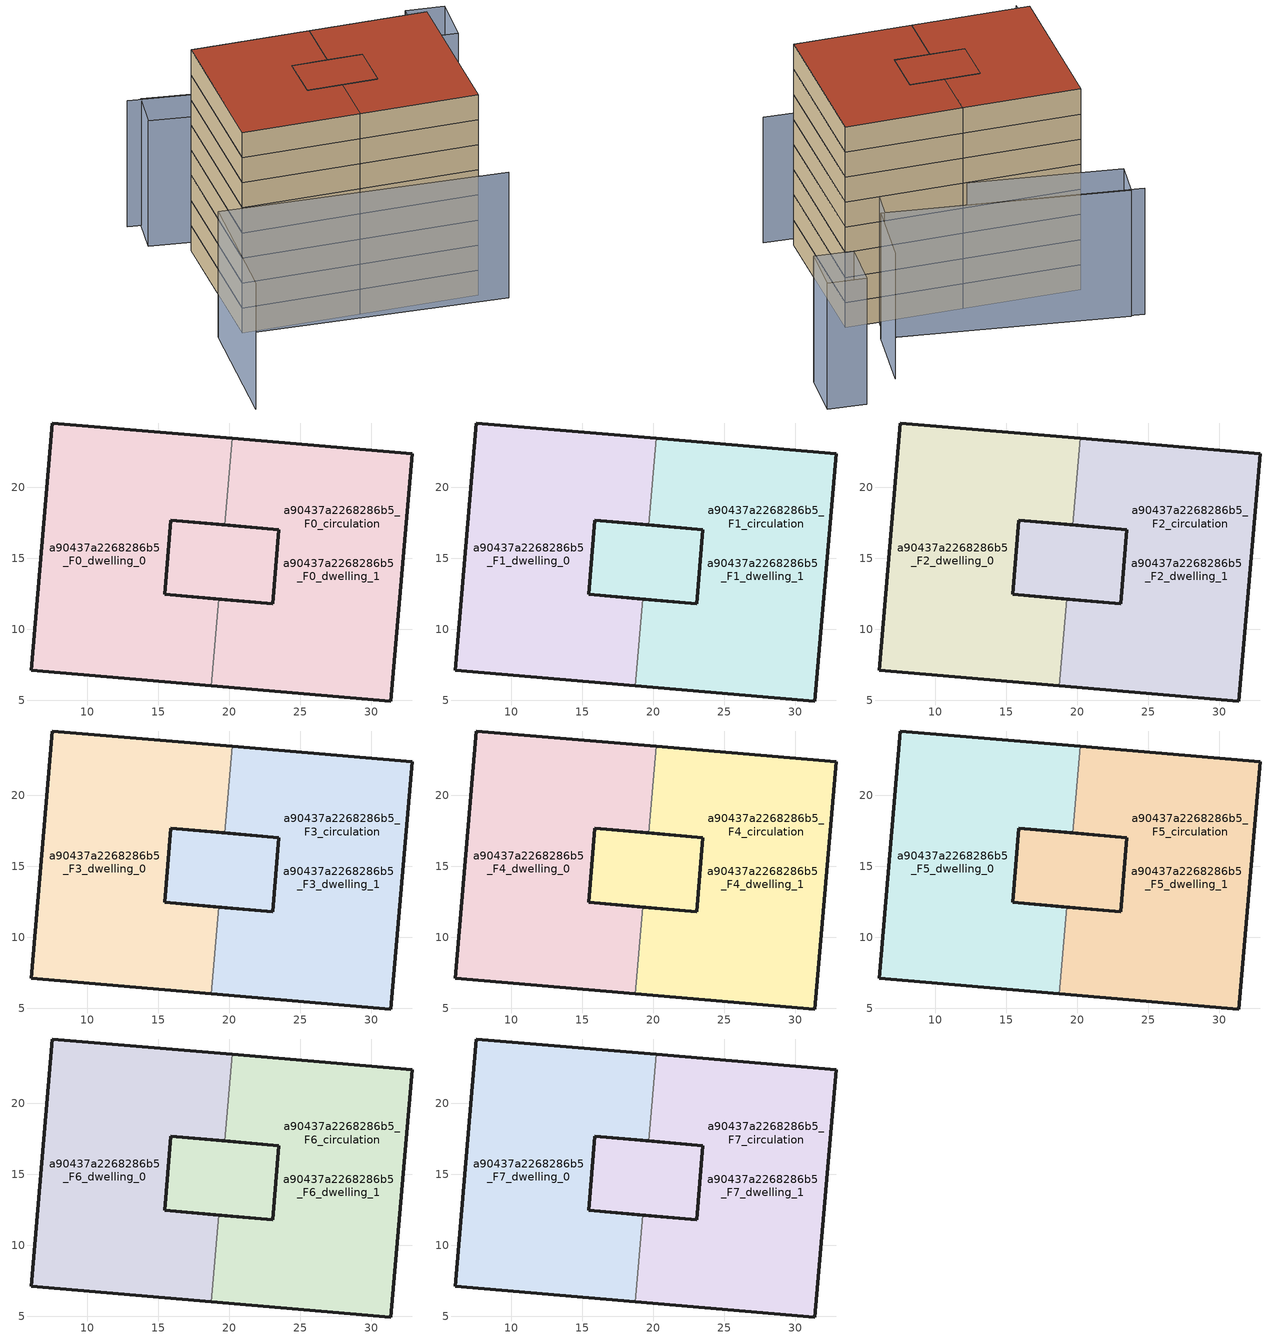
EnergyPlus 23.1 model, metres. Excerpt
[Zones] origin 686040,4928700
a90437a2268286b5_F0_dwelling_0
 floor ground (EU_floor_Construction): 20.23,23.43 19.71,17.34 15.91,17.67 15.46,12.44 19.26,12.12 18.74,6.03 6.07,7.11 7.56,24.52 z0; 23.51,17.01 23.06,11.79 19.26,12.12 15.46,12.44 15.91,17.67 z0
 wall outside (EU_wall_Construction): 19.26,12.12 15.46,12.44 15.91,17.67 19.71,17.34 / 20.23,23.43 7.56,24.52 6.07,7.11 18.74,6.03 z0:3
 wall to a90437a2268286b5_F0_dwelling_1 (EU_wall_Construction): 18.74,6.03 19.26,12.12 / 19.71,17.34 20.23,23.43 z0:3
a90437a2268286b5_F0_dwelling_1
 floor ground (EU_floor_Construction): 32.9,22.35 31.4,4.94 18.74,6.03 19.26,12.12 23.06,11.79 23.51,17.01 19.71,17.34 20.23,23.43 z0; 23.51,17.01 23.06,11.79 19.26,12.12 15.46,12.44 15.91,17.67 z0
 wall outside (EU_wall_Construction): 19.71,17.34 23.51,17.01 23.06,11.79 19.26,12.12 / 18.74,6.03 31.4,4.94 32.9,22.35 20.23,23.43 z0:3
a90437a2268286b5_F0_circulation
 floor ground (EU_floor_Construction): 20.23,23.43 19.71,17.34 15.91,17.67 15.46,12.44 19.26,12.12 18.74,6.03 6.07,7.11 7.56,24.52 z0; 23.51,17.01 23.06,11.79 19.26,12.12 15.46,12.44 15.91,17.67 z0; 32.9,22.35 31.4,4.94 18.74,6.03 19.26,12.12 23.06,11.79 23.51,17.01 19.71,17.34 20.23,23.43 z0
 wall outside (EU_wall_Construction): 23.06,11.79 23.51,17.01 15.91,17.67 15.46,12.44 23.06,11.79 z0:3
a90437a2268286b5_F1_dwelling_0
 floor outside (EU_floor_Construction): 20.23,23.43 19.71,17.34 15.91,17.67 15.46,12.44 19.26,12.12 18.74,6.03 6.07,7.11 7.56,24.52 z3; 23.51,17.01 23.06,11.79 19.26,12.12 15.46,12.44 15.91,17.67 z3
 wall outside (EU_wall_Construction): 19.26,12.12 15.46,12.44 15.91,17.67 19.71,17.34 / 20.23,23.43 7.56,24.52 6.07,7.11 18.74,6.03 z3:6
 wall to a90437a2268286b5_F1_dwelling_1 (EU_wall_Construction): 18.74,6.03 19.26,12.12 / 19.71,17.34 20.23,23.43 z3:6
a90437a2268286b5_F1_dwelling_1
 floor to a90437a2268286b5_F0_dwelling_1 (EU_floor_Construction): 32.9,22.35 31.4,4.94 18.74,6.03 19.26,12.12 23.06,11.79 23.51,17.01 19.71,17.34 20.23,23.43 z3; 23.51,17.01 23.06,11.79 19.26,12.12 15.46,12.44 15.91,17.67 z3
 wall outside (EU_wall_Construction): 19.71,17.34 23.51,17.01 23.06,11.79 19.26,12.12 / 18.74,6.03 31.4,4.94 32.9,22.35 20.23,23.43 z3:6
a90437a2268286b5_F1_circulation
 floor outside (EU_floor_Construction): 23.51,17.01 23.06,11.79 19.26,12.12 15.46,12.44 15.91,17.67 z3; 32.9,22.35 31.4,4.94 18.74,6.03 19.26,12.12 23.06,11.79 23.51,17.01 19.71,17.34 20.23,23.43 z3
 floor to a90437a2268286b5_F0_circulation (EU_floor_Construction): 20.23,23.43 19.71,17.34 15.91,17.67 15.46,12.44 19.26,12.12 18.74,6.03 6.07,7.11 7.56,24.52 z3
 wall outside (EU_wall_Construction): 23.06,11.79 23.51,17.01 15.91,17.67 15.46,12.44 23.06,11.79 z3:6
a90437a2268286b5_F2_dwelling_0
 floor outside (EU_floor_Construction): 20.23,23.43 19.71,17.34 15.91,17.67 15.46,12.44 19.26,12.12 18.74,6.03 6.07,7.11 7.56,24.52 z6; 23.51,17.01 23.06,11.79 19.26,12.12 15.46,12.44 15.91,17.67 z6
 wall outside (EU_wall_Construction): 19.26,12.12 15.46,12.44 15.91,17.67 19.71,17.34 / 20.23,23.43 7.56,24.52 6.07,7.11 18.74,6.03 z6:9
 wall to a90437a2268286b5_F2_dwelling_1 (EU_wall_Construction): 18.74,6.03 19.26,12.12 / 19.71,17.34 20.23,23.43 z6:9
a90437a2268286b5_F2_dwelling_1
 floor to a90437a2268286b5_F1_dwelling_1 (EU_floor_Construction): 32.9,22.35 31.4,4.94 18.74,6.03 19.26,12.12 23.06,11.79 23.51,17.01 19.71,17.34 20.23,23.43 z6; 23.51,17.01 23.06,11.79 19.26,12.12 15.46,12.44 15.91,17.67 z6
 wall outside (EU_wall_Construction): 19.71,17.34 23.51,17.01 23.06,11.79 19.26,12.12 / 18.74,6.03 31.4,4.94 32.9,22.35 20.23,23.43 z6:9
a90437a2268286b5_F2_circulation
 floor outside (EU_floor_Construction): 23.51,17.01 23.06,11.79 19.26,12.12 15.46,12.44 15.91,17.67 z6; 32.9,22.35 31.4,4.94 18.74,6.03 19.26,12.12 23.06,11.79 23.51,17.01 19.71,17.34 20.23,23.43 z6
 floor to a90437a2268286b5_F1_circulation (EU_floor_Construction): 20.23,23.43 19.71,17.34 15.91,17.67 15.46,12.44 19.26,12.12 18.74,6.03 6.07,7.11 7.56,24.52 z6
 wall outside (EU_wall_Construction): 23.06,11.79 23.51,17.01 15.91,17.67 15.46,12.44 23.06,11.79 z6:9
a90437a2268286b5_F3_dwelling_0
 floor outside (EU_floor_Construction): 20.23,23.43 19.71,17.34 15.91,17.67 15.46,12.44 19.26,12.12 18.74,6.03 6.07,7.11 7.56,24.52 z9; 23.51,17.01 23.06,11.79 19.26,12.12 15.46,12.44 15.91,17.67 z9
 wall outside (EU_wall_Construction): 19.26,12.12 15.46,12.44 15.91,17.67 19.71,17.34 / 20.23,23.43 7.56,24.52 6.07,7.11 18.74,6.03 z9:12
 wall to a90437a2268286b5_F3_dwelling_1 (EU_wall_Construction): 18.74,6.03 19.26,12.12 / 19.71,17.34 20.23,23.43 z9:12
a90437a2268286b5_F3_dwelling_1
 floor to a90437a2268286b5_F2_dwelling_1 (EU_floor_Construction): 32.9,22.35 31.4,4.94 18.74,6.03 19.26,12.12 23.06,11.79 23.51,17.01 19.71,17.34 20.23,23.43 z9; 23.51,17.01 23.06,11.79 19.26,12.12 15.46,12.44 15.91,17.67 z9
 wall outside (EU_wall_Construction): 19.71,17.34 23.51,17.01 23.06,11.79 19.26,12.12 / 18.74,6.03 31.4,4.94 32.9,22.35 20.23,23.43 z9:12
a90437a2268286b5_F3_circulation
 floor outside (EU_floor_Construction): 23.51,17.01 23.06,11.79 19.26,12.12 15.46,12.44 15.91,17.67 z9; 32.9,22.35 31.4,4.94 18.74,6.03 19.26,12.12 23.06,11.79 23.51,17.01 19.71,17.34 20.23,23.43 z9
 floor to a90437a2268286b5_F2_circulation (EU_floor_Construction): 20.23,23.43 19.71,17.34 15.91,17.67 15.46,12.44 19.26,12.12 18.74,6.03 6.07,7.11 7.56,24.52 z9
 wall outside (EU_wall_Construction): 23.06,11.79 23.51,17.01 15.91,17.67 15.46,12.44 23.06,11.79 z9:12
a90437a2268286b5_F4_dwelling_0
 floor outside (EU_floor_Construction): 20.23,23.43 19.71,17.34 15.91,17.67 15.46,12.44 19.26,12.12 18.74,6.03 6.07,7.11 7.56,24.52 z12; 23.51,17.01 23.06,11.79 19.26,12.12 15.46,12.44 15.91,17.67 z12
 wall outside (EU_wall_Construction): 19.26,12.12 15.46,12.44 15.91,17.67 19.71,17.34 / 20.23,23.43 7.56,24.52 6.07,7.11 18.74,6.03 z12:15
 wall to a90437a2268286b5_F4_dwelling_1 (EU_wall_Construction): 18.74,6.03 19.26,12.12 / 19.71,17.34 20.23,23.43 z12:15
a90437a2268286b5_F4_dwelling_1
 floor to a90437a2268286b5_F3_dwelling_1 (EU_floor_Construction): 32.9,22.35 31.4,4.94 18.74,6.03 19.26,12.12 23.06,11.79 23.51,17.01 19.71,17.34 20.23,23.43 z12; 23.51,17.01 23.06,11.79 19.26,12.12 15.46,12.44 15.91,17.67 z12
 wall outside (EU_wall_Construction): 19.71,17.34 23.51,17.01 23.06,11.79 19.26,12.12 / 18.74,6.03 31.4,4.94 32.9,22.35 20.23,23.43 z12:15
a90437a2268286b5_F4_circulation
 floor outside (EU_floor_Construction): 23.51,17.01 23.06,11.79 19.26,12.12 15.46,12.44 15.91,17.67 z12; 32.9,22.35 31.4,4.94 18.74,6.03 19.26,12.12 23.06,11.79 23.51,17.01 19.71,17.34 20.23,23.43 z12
 floor to a90437a2268286b5_F3_circulation (EU_floor_Construction): 20.23,23.43 19.71,17.34 15.91,17.67 15.46,12.44 19.26,12.12 18.74,6.03 6.07,7.11 7.56,24.52 z12
 wall outside (EU_wall_Construction): 23.06,11.79 23.51,17.01 15.91,17.67 15.46,12.44 23.06,11.79 z12:15
a90437a2268286b5_F5_dwelling_0
 floor outside (EU_floor_Construction): 20.23,23.43 19.71,17.34 15.91,17.67 15.46,12.44 19.26,12.12 18.74,6.03 6.07,7.11 7.56,24.52 z15; 23.51,17.01 23.06,11.79 19.26,12.12 15.46,12.44 15.91,17.67 z15
 wall outside (EU_wall_Construction): 19.26,12.12 15.46,12.44 15.91,17.67 19.71,17.34 / 20.23,23.43 7.56,24.52 6.07,7.11 18.74,6.03 z15:18
 wall to a90437a2268286b5_F5_dwelling_1 (EU_wall_Construction): 18.74,6.03 19.26,12.12 / 19.71,17.34 20.23,23.43 z15:18
a90437a2268286b5_F5_dwelling_1
 floor to a90437a2268286b5_F4_dwelling_1 (EU_floor_Construction): 32.9,22.35 31.4,4.94 18.74,6.03 19.26,12.12 23.06,11.79 23.51,17.01 19.71,17.34 20.23,23.43 z15; 23.51,17.01 23.06,11.79 19.26,12.12 15.46,12.44 15.91,17.67 z15
 wall outside (EU_wall_Construction): 19.71,17.34 23.51,17.01 23.06,11.79 19.26,12.12 / 18.74,6.03 31.4,4.94 32.9,22.35 20.23,23.43 z15:18
a90437a2268286b5_F5_circulation
 floor outside (EU_floor_Construction): 23.51,17.01 23.06,11.79 19.26,12.12 15.46,12.44 15.91,17.67 z15; 32.9,22.35 31.4,4.94 18.74,6.03 19.26,12.12 23.06,11.79 23.51,17.01 19.71,17.34 20.23,23.43 z15
 floor to a90437a2268286b5_F4_circulation (EU_floor_Construction): 20.23,23.43 19.71,17.34 15.91,17.67 15.46,12.44 19.26,12.12 18.74,6.03 6.07,7.11 7.56,24.52 z15
 wall outside (EU_wall_Construction): 23.06,11.79 23.51,17.01 15.91,17.67 15.46,12.44 23.06,11.79 z15:18
a90437a2268286b5_F6_dwelling_0
 floor outside (EU_floor_Construction): 20.23,23.43 19.71,17.34 15.91,17.67 15.46,12.44 19.26,12.12 18.74,6.03 6.07,7.11 7.56,24.52 z18; 23.51,17.01 23.06,11.79 19.26,12.12 15.46,12.44 15.91,17.67 z18
 wall outside (EU_wall_Construction): 19.26,12.12 15.46,12.44 15.91,17.67 19.71,17.34 / 20.23,23.43 7.56,24.52 6.07,7.11 18.74,6.03 z18:21
 wall to a90437a2268286b5_F6_dwelling_1 (EU_wall_Construction): 18.74,6.03 19.26,12.12 / 19.71,17.34 20.23,23.43 z18:21
a90437a2268286b5_F6_dwelling_1
 floor to a90437a2268286b5_F5_dwelling_1 (EU_floor_Construction): 32.9,22.35 31.4,4.94 18.74,6.03 19.26,12.12 23.06,11.79 23.51,17.01 19.71,17.34 20.23,23.43 z18; 23.51,17.01 23.06,11.79 19.26,12.12 15.46,12.44 15.91,17.67 z18
 wall outside (EU_wall_Construction): 19.71,17.34 23.51,17.01 23.06,11.79 19.26,12.12 / 18.74,6.03 31.4,4.94 32.9,22.35 20.23,23.43 z18:21
a90437a2268286b5_F6_circulation
 floor outside (EU_floor_Construction): 23.51,17.01 23.06,11.79 19.26,12.12 15.46,12.44 15.91,17.67 z18; 32.9,22.35 31.4,4.94 18.74,6.03 19.26,12.12 23.06,11.79 23.51,17.01 19.71,17.34 20.23,23.43 z18
 floor to a90437a2268286b5_F5_circulation (EU_floor_Construction): 20.23,23.43 19.71,17.34 15.91,17.67 15.46,12.44 19.26,12.12 18.74,6.03 6.07,7.11 7.56,24.52 z18
 wall outside (EU_wall_Construction): 23.06,11.79 23.51,17.01 15.91,17.67 15.46,12.44 23.06,11.79 z18:21
a90437a2268286b5_F7_dwelling_0
 floor outside (EU_floor_Construction): 20.23,23.43 19.71,17.34 15.91,17.67 15.46,12.44 19.26,12.12 18.74,6.03 6.07,7.11 7.56,24.52 z21; 23.51,17.01 23.06,11.79 19.26,12.12 15.46,12.44 15.91,17.67 z21
 wall outside (EU_wall_Construction): 19.26,12.12 15.46,12.44 15.91,17.67 19.71,17.34 / 20.23,23.43 7.56,24.52 6.07,7.11 18.74,6.03 z21:24
 wall to a90437a2268286b5_F7_dwelling_1 (EU_wall_Construction): 18.74,6.03 19.26,12.12 / 19.71,17.34 20.23,23.43 z21:24
 roof outside (EU_roof_Construction): 23.06,11.79 23.51,17.01 15.91,17.67 15.46,12.44 19.26,12.12 z24; 18.74,6.03 19.26,12.12 15.46,12.44 15.91,17.67 19.71,17.34 20.23,23.43 7.56,24.52 6.07,7.11 z24
a90437a2268286b5_F7_dwelling_1
 floor to a90437a2268286b5_F6_dwelling_1 (EU_floor_Construction): 32.9,22.35 31.4,4.94 18.74,6.03 19.26,12.12 23.06,11.79 23.51,17.01 19.71,17.34 20.23,23.43 z21; 23.51,17.01 23.06,11.79 19.26,12.12 15.46,12.44 15.91,17.67 z21
 wall outside (EU_wall_Construction): 19.71,17.34 23.51,17.01 23.06,11.79 19.26,12.12 / 18.74,6.03 31.4,4.94 32.9,22.35 20.23,23.43 z21:24
 roof outside (EU_roof_Construction): 23.06,11.79 23.51,17.01 15.91,17.67 15.46,12.44 19.26,12.12 z24; 31.4,4.94 32.9,22.35 20.23,23.43 19.71,17.34 23.51,17.01 23.06,11.79 19.26,12.12 18.74,6.03 z24
a90437a2268286b5_F7_circulation
 floor outside (EU_floor_Construction): 23.51,17.01 23.06,11.79 19.26,12.12 15.46,12.44 15.91,17.67 z21; 32.9,22.35 31.4,4.94 18.74,6.03 19.26,12.12 23.06,11.79 23.51,17.01 19.71,17.34 20.23,23.43 z21
 floor to a90437a2268286b5_F6_circulation (EU_floor_Construction): 20.23,23.43 19.71,17.34 15.91,17.67 15.46,12.44 19.26,12.12 18.74,6.03 6.07,7.11 7.56,24.52 z21
 wall outside (EU_wall_Construction): 23.06,11.79 23.51,17.01 15.91,17.67 15.46,12.44 23.06,11.79 z21:24
 roof outside (EU_roof_Construction): 23.06,11.79 23.51,17.01 15.91,17.67 15.46,12.44 19.26,12.12 z24; 18.74,6.03 19.26,12.12 15.46,12.44 15.91,17.67 19.71,17.34 20.23,23.43 7.56,24.52 6.07,7.11 z24; 31.4,4.94 32.9,22.35 20.23,23.43 19.71,17.34 23.51,17.01 23.06,11.79 19.26,12.12 18.74,6.03 z24
shading: 1.5,-7.48 3.48,7.37 / 3.48,7.37 34.12,3.29 / 32.06,33.78 30.34,25.76 / 30.34,25.76 3.35,31.56 / 4.82,31.39 29.94,25.85 / 29.94,25.85 28.99,21.53 / 28.99,21.53 3.87,27.06 / 3.87,27.06 4.82,31.39 / 40.85,36.76 39.99,31.12 / 39.99,31.12 35.82,31.76 / 35.82,31.76 36.68,37.39 / 36.68,37.39 40.85,36.76 z0:15
[Building]
EU S2 Campaign: North Axis=0; Terrain=City; Solar Distribution=FullExterior
[Site:Location]
Bologna: Latitude=44.5; Longitude=11.25; Time Zone=1; Elevation=37
[SizingPeriod:WeatherFileDays]
AnnualSizingPeriod: Begin Month=1; Begin Day of Month=1; End Month=12; End Day of Month=31; Day of Week for Start Day=Monday; Use Weather File Daylight Saving Period=No; Use Weather File Rain and Snow Indicators=No
[MATERIAL]
EU_InternalMass_Material: Roughness=MediumRough; Thickness=0.1; Conductivity=1; Density=1800; Specific Heat=900; Thermal Absorptance=0.9; Solar Absorptance=0.7; Visible Absorptance=0.7
[MATERIAL:NOMASS] Roughness=MediumRough; Thermal Absorptance=0.9; Solar Absorptance=0.7; Visible Absorptance=0.7
Name | Thermal Resistance
EU_wall_NoMass | 0.905828
EU_roof_NoMass | 0.37593
EU_floor_NoMass | 0.67114
[CONSTRUCTION]
EU_wall_Construction: EU_wall_NoMass
EU_roof_Construction: EU_roof_NoMass
EU_floor_Construction: EU_floor_NoMass
EU_InternalMass_Construction: EU_InternalMass_Material
[ZONE] Type=1; Multiplier=1; Ceiling Height=autocalculate; Floor Area=autocalculate; Part of Total Floor Area=Yes
Name | Volume
a90437a2268286b5_F0_dwelling_0 | 726.335
a90437a2268286b5_F1_dwelling_0; a90437a2268286b5_F2_dwelling_0; a90437a2268286b5_F3_dwelling_0; a90437a2268286b5_F4_dwelling_0; a90437a2268286b5_F5_dwelling_0; a90437a2268286b5_F6_dwelling_0; a90437a2268286b5_F7_dwelling_0; a90437a2268286b5_F1_dwelling_1; a90437a2268286b5_F2_dwelling_1; a90437a2268286b5_F3_dwelling_1; a90437a2268286b5_F4_dwelling_1; a90437a2268286b5_F5_dwelling_1; a90437a2268286b5_F6_dwelling_1; a90437a2268286b5_F7_dwelling_1 | 726.334
a90437a2268286b5_F0_dwelling_1 | 726.333
a90437a2268286b5_F0_circulation; a90437a2268286b5_F1_circulation; a90437a2268286b5_F2_circulation; a90437a2268286b5_F3_circulation; a90437a2268286b5_F4_circulation; a90437a2268286b5_F5_circulation; a90437a2268286b5_F6_circulation; a90437a2268286b5_F7_circulation | 1332.72
[INTERNALMASS] Construction=EU_InternalMass_Construction; Surface Area=202.13
Name | Zone or ZoneList
a90437a2268286b5_F0_dwelling_0_EU_InternalMass | a90437a2268286b5_F0_dwelling_0
a90437a2268286b5_F0_dwelling_1_EU_InternalMass | a90437a2268286b5_F0_dwelling_1
a90437a2268286b5_F1_dwelling_0_EU_InternalMass | a90437a2268286b5_F1_dwelling_0
a90437a2268286b5_F1_dwelling_1_EU_InternalMass | a90437a2268286b5_F1_dwelling_1
a90437a2268286b5_F2_dwelling_0_EU_InternalMass | a90437a2268286b5_F2_dwelling_0
a90437a2268286b5_F2_dwelling_1_EU_InternalMass | a90437a2268286b5_F2_dwelling_1
a90437a2268286b5_F3_dwelling_0_EU_InternalMass | a90437a2268286b5_F3_dwelling_0
a90437a2268286b5_F3_dwelling_1_EU_InternalMass | a90437a2268286b5_F3_dwelling_1
a90437a2268286b5_F4_dwelling_0_EU_InternalMass | a90437a2268286b5_F4_dwelling_0
a90437a2268286b5_F4_dwelling_1_EU_InternalMass | a90437a2268286b5_F4_dwelling_1
a90437a2268286b5_F5_dwelling_0_EU_InternalMass | a90437a2268286b5_F5_dwelling_0
a90437a2268286b5_F5_dwelling_1_EU_InternalMass | a90437a2268286b5_F5_dwelling_1
a90437a2268286b5_F6_dwelling_0_EU_InternalMass | a90437a2268286b5_F6_dwelling_0
a90437a2268286b5_F6_dwelling_1_EU_InternalMass | a90437a2268286b5_F6_dwelling_1
a90437a2268286b5_F7_dwelling_0_EU_InternalMass | a90437a2268286b5_F7_dwelling_0
a90437a2268286b5_F7_dwelling_1_EU_InternalMass | a90437a2268286b5_F7_dwelling_1
[OTHEREQUIPMENT] Fuel Type=Electricity; Design Level Calculation Method=Watts/Area; Power per Zone Floor Area=1; Fraction Latent=0; Fraction Radiant=0; Fraction Lost=0; Carbon Dioxide Generation Rate=0; EndUse Subcategory=EU_Step8_InternalGains
Name | Zone or ZoneList or Space or SpaceList | Schedule
EU_Step8_InternalGain_a90437a2268286b5_F0_dwelling_0_f000 | a90437a2268286b5_F0_dwelling_0 | EU_Step8_GainSchedule_a90437a2268286b5_F0_dwelling_0_f000
EU_Step8_InternalGain_a90437a2268286b5_F0_dwelling_1_f000 | a90437a2268286b5_F0_dwelling_1 | EU_Step8_GainSchedule_a90437a2268286b5_F0_dwelling_1_f000
EU_Step8_InternalGain_a90437a2268286b5_F1_dwelling_0_f000 | a90437a2268286b5_F1_dwelling_0 | EU_Step8_GainSchedule_a90437a2268286b5_F1_dwelling_0_f000
EU_Step8_InternalGain_a90437a2268286b5_F1_dwelling_1_f000 | a90437a2268286b5_F1_dwelling_1 | EU_Step8_GainSchedule_a90437a2268286b5_F1_dwelling_1_f000
EU_Step8_InternalGain_a90437a2268286b5_F2_dwelling_0_f000 | a90437a2268286b5_F2_dwelling_0 | EU_Step8_GainSchedule_a90437a2268286b5_F2_dwelling_0_f000
EU_Step8_InternalGain_a90437a2268286b5_F2_dwelling_1_f000 | a90437a2268286b5_F2_dwelling_1 | EU_Step8_GainSchedule_a90437a2268286b5_F2_dwelling_1_f000
EU_Step8_InternalGain_a90437a2268286b5_F3_dwelling_0_f000 | a90437a2268286b5_F3_dwelling_0 | EU_Step8_GainSchedule_a90437a2268286b5_F3_dwelling_0_f000
EU_Step8_InternalGain_a90437a2268286b5_F3_dwelling_1_f000 | a90437a2268286b5_F3_dwelling_1 | EU_Step8_GainSchedule_a90437a2268286b5_F3_dwelling_1_f000
EU_Step8_InternalGain_a90437a2268286b5_F4_dwelling_0_f000 | a90437a2268286b5_F4_dwelling_0 | EU_Step8_GainSchedule_a90437a2268286b5_F4_dwelling_0_f000
EU_Step8_InternalGain_a90437a2268286b5_F4_dwelling_1_f000 | a90437a2268286b5_F4_dwelling_1 | EU_Step8_GainSchedule_a90437a2268286b5_F4_dwelling_1_f000
EU_Step8_InternalGain_a90437a2268286b5_F5_dwelling_0_f000 | a90437a2268286b5_F5_dwelling_0 | EU_Step8_GainSchedule_a90437a2268286b5_F5_dwelling_0_f000
EU_Step8_InternalGain_a90437a2268286b5_F5_dwelling_1_f000 | a90437a2268286b5_F5_dwelling_1 | EU_Step8_GainSchedule_a90437a2268286b5_F5_dwelling_1_f000
EU_Step8_InternalGain_a90437a2268286b5_F6_dwelling_0_f000 | a90437a2268286b5_F6_dwelling_0 | EU_Step8_GainSchedule_a90437a2268286b5_F6_dwelling_0_f000
EU_Step8_InternalGain_a90437a2268286b5_F6_dwelling_1_f000 | a90437a2268286b5_F6_dwelling_1 | EU_Step8_GainSchedule_a90437a2268286b5_F6_dwelling_1_f000
EU_Step8_InternalGain_a90437a2268286b5_F7_dwelling_0_f000 | a90437a2268286b5_F7_dwelling_0 | EU_Step8_GainSchedule_a90437a2268286b5_F7_dwelling_0_f000
EU_Step8_InternalGain_a90437a2268286b5_F7_dwelling_1_f000 | a90437a2268286b5_F7_dwelling_1 | EU_Step8_GainSchedule_a90437a2268286b5_F7_dwelling_1_f000
[ZONEINFILTRATION:DESIGNFLOWRATE] Schedule=EU_AlwaysOn; Design Flow Rate Calculation Method=Flow/Area; Flow Rate per Floor Area=0.0005; Constant Term Coefficient=1; Temperature Term Coefficient=0; Velocity Term Coefficient=0; Velocity Squared Term Coefficient=0
Name | Zone or ZoneList or Space or SpaceList
EU_Circulation_Infiltration_a90437a2268286b5_F0_circulation | a90437a2268286b5_F0_circulation
EU_Circulation_Infiltration_a90437a2268286b5_F1_circulation | a90437a2268286b5_F1_circulation
EU_Circulation_Infiltration_a90437a2268286b5_F2_circulation | a90437a2268286b5_F2_circulation
EU_Circulation_Infiltration_a90437a2268286b5_F3_circulation | a90437a2268286b5_F3_circulation
EU_Circulation_Infiltration_a90437a2268286b5_F4_circulation | a90437a2268286b5_F4_circulation
EU_Circulation_Infiltration_a90437a2268286b5_F5_circulation | a90437a2268286b5_F5_circulation
EU_Circulation_Infiltration_a90437a2268286b5_F6_circulation | a90437a2268286b5_F6_circulation
EU_Circulation_Infiltration_a90437a2268286b5_F7_circulation | a90437a2268286b5_F7_circulation
[ZONEVENTILATION:DESIGNFLOWRATE] Schedule=EU_AlwaysOn; Design Flow Rate Calculation Method=AirChanges/Hour; Air Changes per Hour=0.73129; Ventilation Type=Natural; Fan Pressure Rise=0; Fan Total Efficiency=1; Constant Term Coefficient=1; Temperature Term Coefficient=0; Velocity Term Coefficient=0; Velocity Squared Term Coefficient=0; Minimum Indoor Temperature=-100; Maximum Indoor Temperature=100; Delta Temperature=-100; Minimum Outdoor Temperature=-100; Maximum Outdoor Temperature=100; Maximum Wind Speed=40
Name | Zone or ZoneList or Space or SpaceList
EU_ConstantAir_a90437a2268286b5_F0_dwelling_0 | a90437a2268286b5_F0_dwelling_0
EU_ConstantAir_a90437a2268286b5_F0_dwelling_1 | a90437a2268286b5_F0_dwelling_1
EU_ConstantAir_a90437a2268286b5_F1_dwelling_0 | a90437a2268286b5_F1_dwelling_0
EU_ConstantAir_a90437a2268286b5_F1_dwelling_1 | a90437a2268286b5_F1_dwelling_1
EU_ConstantAir_a90437a2268286b5_F2_dwelling_0 | a90437a2268286b5_F2_dwelling_0
EU_ConstantAir_a90437a2268286b5_F2_dwelling_1 | a90437a2268286b5_F2_dwelling_1
EU_ConstantAir_a90437a2268286b5_F3_dwelling_0 | a90437a2268286b5_F3_dwelling_0
EU_ConstantAir_a90437a2268286b5_F3_dwelling_1 | a90437a2268286b5_F3_dwelling_1
EU_ConstantAir_a90437a2268286b5_F4_dwelling_0 | a90437a2268286b5_F4_dwelling_0
EU_ConstantAir_a90437a2268286b5_F4_dwelling_1 | a90437a2268286b5_F4_dwelling_1
EU_ConstantAir_a90437a2268286b5_F5_dwelling_0 | a90437a2268286b5_F5_dwelling_0
EU_ConstantAir_a90437a2268286b5_F5_dwelling_1 | a90437a2268286b5_F5_dwelling_1
EU_ConstantAir_a90437a2268286b5_F6_dwelling_0 | a90437a2268286b5_F6_dwelling_0
EU_ConstantAir_a90437a2268286b5_F6_dwelling_1 | a90437a2268286b5_F6_dwelling_1
EU_ConstantAir_a90437a2268286b5_F7_dwelling_0 | a90437a2268286b5_F7_dwelling_0
EU_ConstantAir_a90437a2268286b5_F7_dwelling_1 | a90437a2268286b5_F7_dwelling_1
[HVACTEMPLATE:THERMOSTAT] Constant Heating Setpoint=20; Constant Cooling Setpoint=50
EU_HeatOnly_a90437a2268286b5_F0_dwelling_0; EU_HeatOnly_a90437a2268286b5_F0_dwelling_1; EU_HeatOnly_a90437a2268286b5_F1_dwelling_0; EU_HeatOnly_a90437a2268286b5_F1_dwelling_1; EU_HeatOnly_a90437a2268286b5_F2_dwelling_0; EU_HeatOnly_a90437a2268286b5_F2_dwelling_1; EU_HeatOnly_a90437a2268286b5_F3_dwelling_0; EU_HeatOnly_a90437a2268286b5_F3_dwelling_1; EU_HeatOnly_a90437a2268286b5_F4_dwelling_0; EU_HeatOnly_a90437a2268286b5_F4_dwelling_1; EU_HeatOnly_a90437a2268286b5_F5_dwelling_0; EU_HeatOnly_a90437a2268286b5_F5_dwelling_1; EU_HeatOnly_a90437a2268286b5_F6_dwelling_0; EU_HeatOnly_a90437a2268286b5_F6_dwelling_1; EU_HeatOnly_a90437a2268286b5_F7_dwelling_0; EU_HeatOnly_a90437a2268286b5_F7_dwelling_1
[HVACTEMPLATE:ZONE:IDEALLOADSAIRSYSTEM] System Availability Schedule=EU_AlwaysOn; Maximum Heating Supply Air Temperature=50; Minimum Cooling Supply Air Temperature=13; Maximum Heating Supply Air Humidity Ratio=0.0156; Minimum Cooling Supply Air Humidity Ratio=0.0077; Heating Limit=NoLimit; Cooling Limit=NoLimit; Heating Availability Schedule=EU_AlwaysOn; Cooling Availability Schedule=EU_CoolingOff; Dehumidification Control Type=ConstantSensibleHeatRatio; Cooling Sensible Heat Ratio=0.7; Dehumidification Setpoint=60; Humidification Control Type=None; Humidification Setpoint=30; Outdoor Air Method=None; Outdoor Air Flow Rate per Person=0.00944; Outdoor Air Flow Rate per Zone Floor Area=0; Outdoor Air Flow Rate per Zone=0; Demand Controlled Ventilation Type=None; Outdoor Air Economizer Type=NoEconomizer; Heat Recovery Type=None; Sensible Heat Recovery Effectiveness=0.7; Latent Heat Recovery Effectiveness=0.65
Name | Template Thermostat
a90437a2268286b5_F0_dwelling_0 | EU_HeatOnly_a90437a2268286b5_F0_dwelling_0
a90437a2268286b5_F0_dwelling_1 | EU_HeatOnly_a90437a2268286b5_F0_dwelling_1
a90437a2268286b5_F1_dwelling_0 | EU_HeatOnly_a90437a2268286b5_F1_dwelling_0
a90437a2268286b5_F1_dwelling_1 | EU_HeatOnly_a90437a2268286b5_F1_dwelling_1
a90437a2268286b5_F2_dwelling_0 | EU_HeatOnly_a90437a2268286b5_F2_dwelling_0
a90437a2268286b5_F2_dwelling_1 | EU_HeatOnly_a90437a2268286b5_F2_dwelling_1
a90437a2268286b5_F3_dwelling_0 | EU_HeatOnly_a90437a2268286b5_F3_dwelling_0
a90437a2268286b5_F3_dwelling_1 | EU_HeatOnly_a90437a2268286b5_F3_dwelling_1
a90437a2268286b5_F4_dwelling_0 | EU_HeatOnly_a90437a2268286b5_F4_dwelling_0
a90437a2268286b5_F4_dwelling_1 | EU_HeatOnly_a90437a2268286b5_F4_dwelling_1
a90437a2268286b5_F5_dwelling_0 | EU_HeatOnly_a90437a2268286b5_F5_dwelling_0
a90437a2268286b5_F5_dwelling_1 | EU_HeatOnly_a90437a2268286b5_F5_dwelling_1
a90437a2268286b5_F6_dwelling_0 | EU_HeatOnly_a90437a2268286b5_F6_dwelling_0
a90437a2268286b5_F6_dwelling_1 | EU_HeatOnly_a90437a2268286b5_F6_dwelling_1
a90437a2268286b5_F7_dwelling_0 | EU_HeatOnly_a90437a2268286b5_F7_dwelling_0
a90437a2268286b5_F7_dwelling_1 | EU_HeatOnly_a90437a2268286b5_F7_dwelling_1
[SIZING:ZONE] Zone Cooling Design Supply Air Temperature Input Method=SupplyAirTemperature; Zone Cooling Design Supply Air Temperature=13; Zone Heating Design Supply Air Temperature Input Method=SupplyAirTemperature; Zone Heating Design Supply Air Temperature=50; Zone Cooling Design Supply Air Humidity Ratio=0.008; Zone Heating Design Supply Air Humidity Ratio=0.008; Cooling Design Air Flow Method=DesignDay; Cooling Design Air Flow Rate=0; Cooling Minimum Air Flow per Zone Floor Area=0.000762; Cooling Minimum Air Flow=0; Cooling Minimum Air Flow Fraction=0.2; Heating Design Air Flow Method=DesignDay; Heating Design Air Flow Rate=0; Heating Maximum Air Flow per Zone Floor Area=0.002032; Heating Maximum Air Flow=0.141576; Heating Maximum Air Flow Fraction=0.3; Account for Dedicated Outdoor Air System=No; Dedicated Outdoor Air System Control Strategy=NeutralSupplyAir; Dedicated Outdoor Air Low Setpoint Temperature for Design=autosize; Dedicated Outdoor Air High Setpoint Temperature for Design=autosize; Zone Load Sizing Method=Sensible Load Only No Latent Load; Zone Latent Cooling Design Supply Air Humidity Ratio Input Method=HumidityRatioDifference; Zone Cooling Design Supply Air Humidity Ratio Difference=0.005; Zone Latent Heating Design Supply Air Humidity Ratio Input Method=HumidityRatioDifference; Zone Humidification Design Supply Air Humidity Ratio Difference=0.005
a90437a2268286b5_F0_dwelling_0; a90437a2268286b5_F0_dwelling_1; a90437a2268286b5_F1_dwelling_0; a90437a2268286b5_F1_dwelling_1; a90437a2268286b5_F2_dwelling_0; a90437a2268286b5_F2_dwelling_1; a90437a2268286b5_F3_dwelling_0; a90437a2268286b5_F3_dwelling_1; a90437a2268286b5_F4_dwelling_0; a90437a2268286b5_F4_dwelling_1; a90437a2268286b5_F5_dwelling_0; a90437a2268286b5_F5_dwelling_1; a90437a2268286b5_F6_dwelling_0; a90437a2268286b5_F6_dwelling_1; a90437a2268286b5_F7_dwelling_0; a90437a2268286b5_F7_dwelling_1
[SCHEDULE:CONSTANT]
Name | Hourly Value
EU_AlwaysOn | 1
EU_CoolingOff | 0
[SCHEDULE:FILE] Column Number=1; Rows to Skip at Top=0; Number of Hours of Data=8760; Column Separator=Comma; Interpolate to Timestep=No; Minutes per Item=60; Adjust Schedule for Daylight Savings=Yes
Name | File
EU_Step8_GainSchedule_a90437a2268286b5_F0_dwelling_0_f000 | ../../schedules/a90437a2268286b5/a90437a2268286b5_F0_dwelling_0_f000_gain.csv
EU_Step8_GainSchedule_a90437a2268286b5_F0_dwelling_1_f000 | ../../schedules/a90437a2268286b5/a90437a2268286b5_F0_dwelling_1_f000_gain.csv
EU_Step8_GainSchedule_a90437a2268286b5_F1_dwelling_0_f000 | ../../schedules/a90437a2268286b5/a90437a2268286b5_F1_dwelling_0_f000_gain.csv
EU_Step8_GainSchedule_a90437a2268286b5_F1_dwelling_1_f000 | ../../schedules/a90437a2268286b5/a90437a2268286b5_F1_dwelling_1_f000_gain.csv
EU_Step8_GainSchedule_a90437a2268286b5_F2_dwelling_0_f000 | ../../schedules/a90437a2268286b5/a90437a2268286b5_F2_dwelling_0_f000_gain.csv
EU_Step8_GainSchedule_a90437a2268286b5_F2_dwelling_1_f000 | ../../schedules/a90437a2268286b5/a90437a2268286b5_F2_dwelling_1_f000_gain.csv
EU_Step8_GainSchedule_a90437a2268286b5_F3_dwelling_0_f000 | ../../schedules/a90437a2268286b5/a90437a2268286b5_F3_dwelling_0_f000_gain.csv
EU_Step8_GainSchedule_a90437a2268286b5_F3_dwelling_1_f000 | ../../schedules/a90437a2268286b5/a90437a2268286b5_F3_dwelling_1_f000_gain.csv
EU_Step8_GainSchedule_a90437a2268286b5_F4_dwelling_0_f000 | ../../schedules/a90437a2268286b5/a90437a2268286b5_F4_dwelling_0_f000_gain.csv
EU_Step8_GainSchedule_a90437a2268286b5_F4_dwelling_1_f000 | ../../schedules/a90437a2268286b5/a90437a2268286b5_F4_dwelling_1_f000_gain.csv
EU_Step8_GainSchedule_a90437a2268286b5_F5_dwelling_0_f000 | ../../schedules/a90437a2268286b5/a90437a2268286b5_F5_dwelling_0_f000_gain.csv
EU_Step8_GainSchedule_a90437a2268286b5_F5_dwelling_1_f000 | ../../schedules/a90437a2268286b5/a90437a2268286b5_F5_dwelling_1_f000_gain.csv
EU_Step8_GainSchedule_a90437a2268286b5_F6_dwelling_0_f000 | ../../schedules/a90437a2268286b5/a90437a2268286b5_F6_dwelling_0_f000_gain.csv
EU_Step8_GainSchedule_a90437a2268286b5_F6_dwelling_1_f000 | ../../schedules/a90437a2268286b5/a90437a2268286b5_F6_dwelling_1_f000_gain.csv
EU_Step8_GainSchedule_a90437a2268286b5_F7_dwelling_0_f000 | ../../schedules/a90437a2268286b5/a90437a2268286b5_F7_dwelling_0_f000_gain.csv
EU_Step8_GainSchedule_a90437a2268286b5_F7_dwelling_1_f000 | ../../schedules/a90437a2268286b5/a90437a2268286b5_F7_dwelling_1_f000_gain.csv
